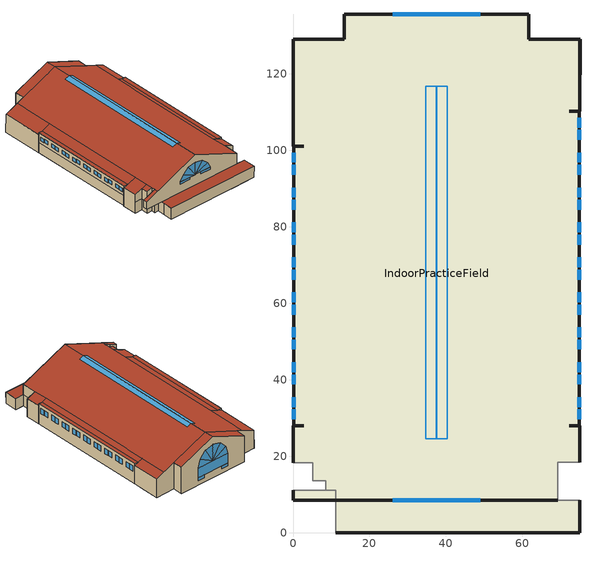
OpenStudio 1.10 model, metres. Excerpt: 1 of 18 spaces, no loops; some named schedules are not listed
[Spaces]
IndoorPracticeField
 floor to Field Level SW Storage: 5.12,8.53 0,8.53 0,9.66 5.12,9.66 z1.61
 floor to Field Level Restroom: 11.18,8.53 8.62,8.53 8.62,11.13 11.18,11.13 z1.61
 floor to Field Level SW Stair: 5.12,9.66 0,9.66 0,11.13 5.12,11.13 z1.61
 floor to Field Level SW Elevator: 8.62,9.66 5.12,9.66 5.12,11.13 8.62,11.13 z1.61
 floor to Field Level Mechanical: 8.62,8.53 5.12,8.53 5.12,9.66 8.62,9.66 z1.61
 floor to Parking Level 1B IDF 1B05 (CU_IPF Proposed Exposed Floor): 74.85,107.49 69.85,107.49 69.85,110.27 74.85,110.27 z-6.01
 floor to Parking Level 1B Electrical (CU_IPF Proposed Exposed Floor): 75.08,115.6 69.85,115.6 69.85,118.85 75.08,118.85 z-6.01
 floor to Parking Level 1B IDF 1B06 (CU_IPF Proposed Exposed Floor): 60.09,0 53.8,0 53.8,4.49 60.09,4.49 z-6.01
 floor to Parking Level 1B ParkingLot (CU_IPF Proposed Exposed Floor): 75.08,0 60.09,0 60.09,8.53 75.08,8.53 z-6.01; 75.08,110.27 69.85,110.27 69.85,115.6 75.08,115.6 z-6.01; 75.08,129.09 75.08,118.85 69.85,118.85 69.85,129.09 z-6.01; 75.08,18.43 69.3,18.43 69.3,8.53 60.09,8.53 60.09,4.49 53.8,4.49 53.8,0 11.18,0 11.18,11.13 8.62,11.13 8.62,13.56 5.12,13.56 5.12,18.31 0,18.31 0,27.97 0.23,27.97 0.23,101.12 0,101.12 0,129.09 13.36,129.09 13.36,135.61 61.72,135.61 61.72,129.09 69.85,129.09 69.85,107.49 74.85,107.49 74.85,27.97 75.08,27.97 z-6.01
 wall outside: 13.36,135.61 13.36,129.09 / 61.72,129.09 61.72,135.61 z-6.01:12.13; 0,129.09 0,101.12 / 75.08,18.43 75.08,27.97 / 75.08,110.27 75.08,129.09 / 0,27.97 0,18.31 z-6.01:6.53; 0.23,101.12 0.23,27.97 z0.95:7.71; 11.18,0 75.08,0 75.08,8.53 z-6.01:1.61; 74.85,27.97 74.85,110.27 z-6.01:7.71; 0,11.13 0,8.53 z1.61:6.53; 13.36,129.09,12.13 13.36,129.09,-6.01 0,129.09,-6.01 0,129.09,6.53; 37.54,135.61,22.28 61.72,135.61,12.13 61.72,135.61,-6.01 13.36,135.61,-6.01 13.36,135.61,12.13; 2.81,27.97,7.71 0.23,27.97,7.71 0.23,27.97,6.62; 2.81,101.12,7.71 0.23,101.12,6.62 0.23,101.12,7.71; 0.23,101.12,6.62 0,101.12,6.53 0,101.12,-6.01 0.23,101.12,-6.01; 0.23,27.97,6.62 0.23,27.97,-6.01 0,27.97,-6.01 0,27.97,6.53; 74.85,27.97,6.62 75.08,27.97,6.53 75.08,27.97,-6.01 74.85,27.97,-6.01; 72.27,27.97,7.71 74.85,27.97,6.62 74.85,27.97,7.71; 37.54,8.53,22.28 0,8.53,6.53 0,8.53,1.61 69.3,8.53,1.61 69.3,8.53,8.96; 61.72,129.09,12.13 75.08,129.09,6.53 75.08,129.09,-6.01 61.72,129.09,-6.01; 74.85,110.27,7.71 74.85,110.27,6.62 72.27,110.27,7.71; 74.85,110.27,6.62 74.85,110.27,-6.01 75.08,110.27,-6.01 75.08,110.27,6.53
 wall to Field Level SW Stair: 0,18.31 5.12,18.31 5.12,13.56 z-6.01:1.61
 wall to Field Level SW Elevator: 5.12,13.56 8.62,13.56 8.62,11.13 z-6.01:1.61
 wall to Field Level Restroom: 8.62,11.13 11.18,11.13 11.18,5.95 z-6.01:1.61
 wall to Field Level SW Storage: 11.18,5.95 11.18,0 z-6.01:1.61
 wall to Main Entry Level SW Stair: 5.12,18.31 5.12,13.56 z1.61:8.67; 5.12,18.31,8.67 0,18.31,6.53 0,18.31,1.61 5.12,18.31,1.61; 5.12,11.13,8.67 5.12,11.13,1.61 0,11.13,1.61 0,11.13,6.53
 wall to Main Entry Level SW Elevator: 8.62,13.56 8.62,11.13 z1.61:10.15; 8.62,13.56,10.15 5.12,13.56,8.67 5.12,13.56,1.61 8.62,13.56,1.61; 8.62,11.13,10.15 8.62,11.13,1.61 5.12,11.13,1.61 5.12,11.13,8.67
 wall to Field Level SE Stair: 75.08,8.53 69.3,8.53 69.3,18.43 75.08,18.43 z-6.01:1.61
 wall to Main Entry Level SE Stair: 69.3,8.53 69.3,18.43 z1.61:8.96; 69.3,18.43,8.96 69.3,18.43,1.61 75.08,18.43,1.61 75.08,18.43,6.53
 wall adiabatic (Interior Wall): 0.23,101.12 0.23,27.97 z-6.01:0.95
 window (CU_IPF Proposed Clear Glazing): 0.23,62.87 0.23,60.28 / 0.23,81.16 0.23,78.57 / 0.23,68.81 0.23,66.22 / 0.23,72.01 0.23,69.42 / 0.23,77.96 0.23,75.37 / 0.23,59.67 0.23,57.08 z3.06:5.5; 74.85,57.08 74.85,59.67 / 74.85,60.28 74.85,62.87 / 74.85,66.22 74.85,68.81 / 74.85,69.42 74.85,72.01 / 74.85,75.37 74.85,77.96 / 74.85,78.57 74.85,81.16 z1.84:5.5
 window (CU_IPF Proposed Kalwal Glazing): 0.23,35.44 0.23,32.85 / 0.23,50.52 0.23,47.93 / 0.23,99.44 0.23,96.85 / 0.23,41.38 0.23,38.79 / 0.23,44.58 0.23,41.99 / 0.23,96.24 0.23,93.65 / 0.23,32.24 0.23,29.65 / 0.23,53.72 0.23,51.13 / 0.23,87.1 0.23,84.51 / 0.23,90.3 0.23,87.71 z3.06:5.5; 74.85,29.65 74.85,32.24 / 74.85,32.85 74.85,35.44 / 74.85,38.79 74.85,41.38 / 74.85,41.99 74.85,44.58 / 74.85,47.93 74.85,50.52 / 74.85,51.13 74.85,53.72 / 74.85,84.51 74.85,87.1 / 74.85,87.71 74.85,90.3 / 74.85,93.65 74.85,96.24 / 74.85,96.85 74.85,99.44 / 74.85,102.8 74.85,105.39 / 74.85,106 74.85,108.59 z1.84:5.5; 48.97,135.61 26.11,135.61 z-0.96:5.72; 30.78,135.61 26.11,135.61 / 48.97,135.61 44.3,135.61 z-2.79:-0.98; 26.11,8.53 33.25,8.53 / 41.83,8.53 48.97,8.53 z7.19:8.59; 32.19,8.53,15.93 28.09,8.53,12.32 37.5,8.53,8.62; 37.55,8.53,17.25 37.55,8.53,8.62 42.87,8.53,15.94; 47.01,8.53,12.3 37.65,8.53,8.62 48.97,8.53,8.62; 28.07,8.53,12.3 26.11,8.53,8.62 37.43,8.53,8.62; 42.89,8.53,15.93 37.59,8.53,8.62 47,8.53,12.32; 37.53,8.53,17.25 32.21,8.53,15.94 37.53,8.53,8.62
 window (CU_IPF Proposed Clear Glazing Dark Tint): 27.69,135.61,11.37 37.45,135.61,5.75 26.11,135.61,5.75; 47.4,135.61,11.37 48.97,135.61,5.75 37.63,135.61,5.75; 31.85,135.61,15.5 37.5,135.61,5.75 27.69,135.61,11.4; 43.23,135.61,15.5 47.39,135.61,11.4 37.58,135.61,5.75; 37.53,135.61,17.02 37.53,135.61,5.75 31.87,135.61,15.52; 37.55,135.61,17.02 43.21,135.61,15.52 37.55,135.61,5.75
 roof outside: 72.27,27.97 74.85,27.97 74.85,110.27 72.27,110.27 z7.71; 0.23,27.97 2.81,27.97 2.81,101.12 0.23,101.12 z7.71; 11.18,0 75.08,0 75.08,8.53 11.18,8.53 z1.61; 69.3,18.43,8.96 75.08,18.43,6.53 75.08,27.97,6.53 69.3,27.97,8.96; 37.54,129.09,22.28 37.54,135.61,22.28 13.36,135.61,12.13 13.36,129.09,12.13; 8.62,27.97,10.15 8.62,101.12,10.15 2.81,101.12,7.71 2.81,27.97,7.71; 8.62,11.13,10.15 0,11.13,6.53 0,8.53,6.53 8.62,8.53,10.15; 37.54,8.53,22.28 69.3,8.53,8.96 69.3,129.09,8.96 37.54,129.09,22.28; 69.3,110.27,8.96 69.3,27.97,8.96 72.27,27.97,7.71 72.27,110.27,7.71; 69.3,129.09,8.96 69.3,110.27,8.96 75.08,110.27,6.53 75.08,129.09,6.53; 8.62,101.12,10.15 8.62,129.09,10.15 0,129.09,6.53 0,101.12,6.53; 37.54,129.09,22.28 61.72,129.09,12.13 61.72,135.61,12.13 37.54,135.61,22.28; 37.54,129.09,22.28 8.62,129.09,10.15 8.62,8.53,10.15 37.54,8.53,22.28; 8.62,18.31,10.15 8.62,27.97,10.15 0,27.97,6.53 0,18.31,6.53; 8.62,18.31,10.15 5.12,18.31,8.67 5.12,13.56,8.67 8.62,13.56,10.15
 skylight (CU_IPF Proposed Kalwal Skylight): 37.52,24.54,22.27 37.52,116.74,22.27 34.71,116.74,21.09 34.71,24.54,21.09; 37.56,116.74,22.27 37.56,24.54,22.27 40.38,24.54,21.09 40.38,116.74,21.09
[Building]
Building 1: Default Construction Set=90.1-2007 - CZ5
[ClimateZones]
Climate Zone Institution Name 1=ASHRAE; Climate Zone Document Name 1=ANSI/ASHRAE Standard 169; Climate Zone Document Year 1=2006; Climate Zone Value 1=5B; Climate Zone Institution Name 2=CEC; Climate Zone Document Name 2=California Climate Zone Descriptions; Climate Zone Document Year 2=1995
[Site]
Broomfield Jeffco  Boulder   S: Latitude {deg}=40.13; Longitude {deg}=-105.24; Time Zone {hr}=-7; Elevation {m}=1689
[SizingPeriod:DesignDay] Barometric Pressure {Pa}=83011; Sky Clearness=0; Rain Indicator=0; Snow Indicator=0; Day of Month=21; Daylight Saving Time Indicator=0; Dry-Bulb Temperature Range Modifier Type=DefaultMultipliers
Name | Maximum Dry-Bulb Temperature {C} | Daily Dry-Bulb Temperature Range {deltaC} | Humidity Indicating Conditions at Maximum Dry-Bulb {BasedOnField A3} | Wind Speed {m/s} | Wind Direction {deg} | Month | Day Type | Humidity Indicating Type | Solar Model Indicator | ASHRAE Taub | ASHRAE Taud
Denver Intl Ap Ann Htg 99.6% Condns DB | -17.4 | 0 | -17.4 | 3.3 | 160 | 12 | WinterDesignDay | Wetbulb | ASHRAEClearSky
Denver Intl Ap Ann Clg .4% Condns WB=>MDB | 27.3 | 15.2 | 18.3 | 4.2 | 80 | 7 | SummerDesignDay | Wetbulb | ASHRAETau | 0.424 | 2.012
Denver Intl Ap Ann Hum_n 99.6% Condns DP=>MCDB | -11.7 | 0 | -21.5 | 3.3 | 160 | 12 | WinterDesignDay | Dewpoint | ASHRAEClearSky
Denver Intl Ap Ann Htg Wind 99.6% Condns WS=>MCDB | 1.8 | 0 | 1.8 | 14.1 | 160 | 12 | WinterDesignDay | Wetbulb | ASHRAEClearSky
[DefaultConstructionSet]
90.1-2007 - CZ5: Default Exterior Surface Constructions=Default Surface Constructions 19; Default Interior Surface Constructions=Default Surface Constructions 20; Default Ground Contact Surface Constructions=Default Surface Constructions 21; Default Exterior SubSurface Constructions=Default Sub Surface Constructions 13; Default Interior SubSurface Constructions=Default Sub Surface Constructions 14; Interior Partition Construction=Interior Partition
[DefaultSurfaceConstructions]
Name | Floor Construction | Wall Construction | Roof Ceiling Construction
Default Surface Constructions 19 | CU_IPF Proposed Exposed Floor | CU_IPF Proposed Exterior Wall | CU_IPF Proposed Roof
Default Surface Constructions 20 | Interior Floor | Interior Wall | Interior Ceiling
Default Surface Constructions 21 | ExtSlabCarpet 4in ClimateZone 1-8 | ExtSlabCarpet 4in ClimateZone 1-8 | ExtSlabCarpet 4in ClimateZone 1-8
[DefaultSubSurfaceConstructions]
Name | Fixed Window Construction | Operable Window Construction | Door Construction | Skylight Construction
Default Sub Surface Constructions 13 | ASHRAE 90.1-2007 ExtWindow Metal ClimateZone 4-6 | ASHRAE 90.1-2007 ExtWindow Metal Copy ClimateZone 4-6 | Exterior Door | 90.1-2004 Nonres 5B Skylight without Curb
Default Sub Surface Constructions 14 | Interior Window | Interior Window | Interior Door
[Material]
Name | Roughness | Thickness {m} | Conductivity {W/m-K} | Density {kg/m3} | Specific Heat {J/kg-K} | Thermal Absorptance | Solar Absorptance | Visible Absorptance
Clay Roof Tile - Lightweight Concrete - 1 in. - 80 lb/ft3 | MediumRough | 0.0254 | 0.53 | 1281.48 | 840
Sandstone - 3 in. - 120 lb/ft3 | MediumRough | 0.0762 | 1.9 | 1922.22 | 790
Wood Sheathing - 0.5 in. - 35 lb/ft3 | MediumRough | 0.0127 | 0.51974 | 560.646 | 1632.852 | 0.9
Metal Decking | MediumSmooth | 0.001524 | 45.006 | 7680 | 418.4 | 0.9 | 0.7 | 0.3
M11 100mm lightweight concrete | MediumRough | 0.1016 | 0.53 | 1280 | 840 | 0.9 | 0.5 | 0.5
F16 Acoustic tile | MediumSmooth | 0.0191 | 0.06 | 368 | 590 | 0.9 | 0.3 | 0.3
G05 25mm wood | MediumSmooth | 0.0254 | 0.15 | 608 | 1630 | 0.9 | 0.5 | 0.5
G01a 19mm gypsum board | MediumSmooth | 0.019 | 0.16 | 800 | 1090 | 0.9 | 0.4 | 0.4
MAT-CC05 4 HW CONCRETE | Rough | 0.1016 | 1.311 | 2240 | 836.8 | 0.9 | 0.85 | 0.85
F08 Metal surface | Smooth | 0.0008 | 45.28 | 7824 | 500 | 0.9 | 0.7 | 0.7
I01 25mm insulation board | MediumRough | 0.0254 | 0.03 | 43 | 1210 | 0.9 | 0.6 | 0.6
19IN CONCRETE HW | Rough | 0.4826 | 1.311 | 2240 | 836.8 | 0.9 | 0.7 | 0.7
MAT-CC05 3.5 HW CONCRETE | Rough | 0.0889 | 1.311 | 2240 | 836.8 | 0.9 | 0.85 | 0.85
MAT-CC05 3.69 HW CONCRETE | Rough | 0.093726 | 1.311 | 2240 | 836.8 | 0.9 | 0.85 | 0.85
[Construction]
ASHRAE 90.1-2007 ExtWindow Metal ClimateZone 4-6; ASHRAE 90.1-2007 ExtWindow Metal Copy ClimateZone 4-6: Fixed Window 3.12/0.40/0.31
90.1-2004 Nonres 5B Skylight without Curb: Theoretical Glass [146]
Interior Ceiling: M11 100mm lightweight concrete, F05 Ceiling air space resistance, F16 Acoustic tile
Interior Door; Interior Partition: G05 25mm wood
Interior Floor: F16 Acoustic tile, F05 Ceiling air space resistance, M11 100mm lightweight concrete
Interior Wall: G01a 19mm gypsum board, F04 Wall air space resistance, G01a 19mm gypsum board
ExtSlabCarpet 4in ClimateZone 1-8: MAT-CC05 4 HW CONCRETE, CP02 CARPET PAD
Exterior Door: F08 Metal surface, I01 25mm insulation board
Interior Window: Clear 3mm
CU_IPF Proposed Exterior Wall: Sandstone - 3 in. - 120 lb/ft3, MAT-CC05 3.5 HW CONCRETE, Rigid XPS Insulation - 66% Derated - 2.81 in., MAT-CC05 3.69 HW CONCRETE
CU_IPF Proposed Roof: Clay Roof Tile - Lightweight Concrete - 1 in. - 80 lb/ft3, Wood Sheathing - 0.5 in. - 35 lb/ft3, Rigid Polyisocyanurate Insulation - 5 in., Wood Sheathing - 0.5 in. - 35 lb/ft3, Metal Decking
CU_IPF Proposed Clear Glazing: CU_IPF Proposed Clear Glazing
CU_IPF Proposed Clear Glazing Dark Tint: CU_IPF Proposed Clear Glazing Dark Tint
CU_IPF Proposed Kalwal Glazing; CU_IPF Proposed Kalwal Skylight: CU_IPF Proposed Kalwal Glazing
CU_IPF Proposed Exposed Floor: Under Slab Spray Foam R-10, 19IN CONCRETE HW, 1/2IN Drainage Pad, 1 1/2IN Field Turf
[WindowMaterial:SimpleGlazingSystem]
Name | U-Factor {W/m2-K} | Solar Heat Gain Coefficient | Visible Transmittance
Fixed Window 3.12/0.40/0.31 | 3.12304 | 0.4 | 0.31
CU_IPF Proposed Kalwal Glazing | 1.58991 | 0.28 | 0.2
CU_IPF Proposed Clear Glazing | 2.38487 | 0.27 | 0.65
CU_IPF Proposed Clear Glazing Dark Tint | 2.38487 | 0.27 | 0.4
[Material:AirGap]
Name | Thermal Resistance {m2-K/W}
Rigid Polyisocyanurate Insulation - 5 in. | 5.28331
F05 Ceiling air space resistance | 0.18
F04 Wall air space resistance | 0.15
Rigid XPS Insulation - 66% Derated - 2.81 in. | 1.08308
[WindowMaterial:Glazing] Optical Data Type=SpectralAverage; Thickness {m}=0.003; Infrared Transmittance at Normal Incidence=0
Name | Solar Transmittance at Normal Incidence | Front Side Solar Reflectance at Normal Incidence | Back Side Solar Reflectance at Normal Incidence | Visible Transmittance at Normal Incidence | Front Side Visible Reflectance at Normal Incidence | Back Side Visible Reflectance at Normal Incidence | Front Side Infrared Hemispherical Emissivity | Back Side Infrared Hemispherical Emissivity | Conductivity {W/m-K} | Dirt Correction Factor for Solar and Visible Transmittance | Solar Diffusing
Theoretical Glass [146] | 0.481761 | 0.468239 | 0.468239 | 0.621562 | 0.328438 | 0.328438 | 0.9 | 0.9 | 0.03026
Clear 3mm | 0.837 | 0.075 | 0 | 0.898 | 0.081 | 0 | 0.84 | 0.84 | 0.9 | 1 | No
[Material:NoMass] Thermal Absorptance=0.9
Name | Roughness | Thermal Resistance {m2-K/W} | Solar Absorptance | Visible Absorptance
CP02 CARPET PAD | Smooth | 0.1 | 0.8 | 0.8
1/2IN Drainage Pad | Smooth | 0.264165 | 0.8 | 0.8
1 1/2IN Field Turf | Rough | 0.0880551 | 0.8 | 0.8
Under Slab Spray Foam R-10 | MediumRough | 1.7611 | 0.7 | 0.7
[ThermostatSetpoint:DualSetpoint]
IndoorPracticeField Thermostat: Heating Setpoint Temperature Schedule=CU_IPF Heating Setpoint Schedule; Cooling Setpoint Temperature Schedule=CU_IPF Cooling Setpoint Schedule
[Space] Building Story=IPF Above Ground; Thermal Zone=IndoorPracticeField
Name | Space Type
IndoorPracticeField | 90.1-2007 - CU_IPF - IndoorPracticeField - AHU-1-02-03
Main Entry Level SW Stair; Field Level SW Stair; Field Level SE Stair; Main Entry Level SE Stair | 90.1-2007 - CU_IPF - Stair - AHU-1-02-03
Field Level Restroom | 90.1-2007 - CU_IPF - Restroom - AHU-1-02-03
Field Level Mechanical | 90.1-2007 - CU_IPF - MechRoom - AHU-1-02-03
Field Level SW Storage | 90.1-2007 - CU_IPF - Storage - AHU-1-02-03
[ThermalZone]
IndoorPracticeField: Thermostat=IndoorPracticeField Thermostat; Use Ideal Air Loads=No
[BuildingStory]
IPF Above Ground
[ElectricEquipment:Definition]
Name | Design Level Calculation Method | Watts per Space Floor Area {W/m2} | Watts per Person {W/person} | Fraction Latent | Fraction Radiant | Fraction Lost | Design Level {W}
90.1-2007 - Noresco - MechRoom Electric Equipment Definition | Watts/Area | 0
90.1-2007 - Noresco - Restroom Electric Equipment Definition | Watts/Area | 0 | 0
90.1-2007 - CU - IndoorPracticeField Electric Equipment Definition | Watts/Area | 1.61459 | 0 | 0 | 0 | 0
CU_IPF Practice Field Film Process Lighting Load Definition | EquipmentLevel |  |  | 0 | 0 | 0 | 57084
CU_IPF Destratification Fan Electric Load Definition | EquipmentLevel |  |  | 0 | 0 | 0 | 9600
[People:Definition] Number of People Calculation Method=People/Area; Fraction Radiant=0.3
Name | People per Space Floor Area {person/m2}
90.1-2007 - Office - Restroom People Definition | 0.107639
90.1-2007 - CU - IndoorPracticeField People Definition | 0.0215278
[DefaultScheduleSet] People Activity Level Schedule=CU_IPF Activity Schedule; Infiltration Schedule=CU_IPF Infiltration Schedule
Name | Number of People Schedule | Lighting Schedule | Electric Equipment Schedule | Gas Equipment Schedule
90.1-2007 - CU_IPF - MechRoom Schedule Set | CU_IPF MechRoom Occupancy Schedule | CU_IPF MechRoom Lighting Schedule | CU_IPF MechRoom Equipment Schedule | CU_IPF MechRoom Equipment Schedule
90.1-2007 - CU_IPF - Stair Schedule Set | CU_IPF Stair Occupancy Schedule | CU_IPF Stair Lighting Schedule | CU_IPF Stair Equipment Schedule | CU_IPF Stair Equipment Schedule
90.1-2007 - CU_IPF - Restroom Schedule Set; 90.1-2007 - CU_IPF - Storage Schedule Set; 90.1-2007 - CU_IPF - IndoorPracticeField Schedule Set | CU_IPF Occupancy Schedule | CU_IPF Lighting Schedule | CU_IPF Equipment Schedule | CU_IPF Equipment Schedule
[SpaceType]
Name | Default Schedule Set | Design Specification Outdoor Air Object | Standards Building Type | Standards Space Type
90.1-2007 - CU_IPF - IndoorPracticeField - AHU-1-02-03 | 90.1-2007 - CU_IPF - IndoorPracticeField Schedule Set | 189.1-2009 - CU -IndoorPracticeFacility Ventilation - AHU-1-02-03 | PrimarySchool | Gym
90.1-2007 - CU_IPF - Stair - AHU-1-02-03 | 90.1-2007 - CU_IPF - Stair Schedule Set | 90.1-2007 - Office - Stair Ventilation - AHU-1-02-03 | Office | Stair
90.1-2007 - CU_IPF - Restroom - AHU-1-02-03 | 90.1-2007 - CU_IPF - Restroom Schedule Set | 90.1-2007 - Office - Restroom Ventilation - AHU-1-02-03 | Office | Restroom
90.1-2007 - CU_IPF - MechRoom - AHU-1-02-03 | 90.1-2007 - CU_IPF - MechRoom Schedule Set | 90.1-2007 - Office - Elec/MechRoom Ventilation - AHU-1-02-03 | Office | Elec/MechRoom
90.1-2007 - CU_IPF - Storage - AHU-1-02-03 | 90.1-2007 - CU_IPF - Storage Schedule Set | 90.1-2007 - Office - Storage Ventilation - AHU-1-02-03 | Office | Storage
[People]
Name | People Definition | Space or SpaceType
90.1-2007 - CU - IndoorPracticeField People 2 | 90.1-2007 - CU - IndoorPracticeField People Definition | 90.1-2007 - CU_IPF - IndoorPracticeField - AHU-1-02-03
90.1-2007 - Office - Restroom People 2 | 90.1-2007 - Office - Restroom People Definition | 90.1-2007 - CU_IPF - Restroom - AHU-1-02-03
[Lights]
Name | Lights Definition | Space or SpaceType | Schedule
90.1-2007 - CU - IndoorPracticeField Lights 2 | 90.1-2007 - CU - IndoorPracticeField Lights Definition - Proposed | 90.1-2007 - CU_IPF - IndoorPracticeField - AHU-1-02-03 | Proposed Lighting Schedule
90.1-2007 - Office - Stair Lights 3 | 90.1-2007 - Office - Stair Lights Definition - Proposed | 90.1-2007 - CU_IPF - Stair - AHU-1-02-03
90.1-2007 - Office - Restroom Lights 2 | 90.1-2007 - CU_IPF - Restroom - AHU-1-02-03 AppG ALC Lights Definition | 90.1-2007 - CU_IPF - Restroom - AHU-1-02-03 | Proposed Lighting Schedule
90.1-2007 - Office - Elec/MechRoom Lights 4 | 90.1-2007 - Office - Elec/MechRoom Lights Definition - MechRoom Proposed | 90.1-2007 - CU_IPF - MechRoom - AHU-1-02-03
90.1-2007 - Office - Storage Lights 2 | 90.1-2007 - CU_IPF - Storage - AHU-1-02-03 AppG ALC Lights Definition | 90.1-2007 - CU_IPF - Storage - AHU-1-02-03 | Proposed Lighting Schedule
[ElectricEquipment]
Name | Electric Equipment Definition | Space or SpaceType | Schedule
90.1-2007 - CU - IndoorPracticeField Electric Equipment 2 | 90.1-2007 - CU - IndoorPracticeField Electric Equipment Definition | 90.1-2007 - CU_IPF - IndoorPracticeField - AHU-1-02-03
90.1-2007 - Office - Restroom Electric Equipment 2 | 90.1-2007 - Noresco - Restroom Electric Equipment Definition | 90.1-2007 - CU_IPF - Restroom - AHU-1-02-03
90.1-2007 - Office - Elec/MechRoom Electric Equipment 4 | 90.1-2007 - Noresco - MechRoom Electric Equipment Definition | 90.1-2007 - CU_IPF - MechRoom - AHU-1-02-03
CU_IPF Practice Field Film Process Lighting Load | CU_IPF Practice Field Film Process Lighting Load Definition | IndoorPracticeField | Process Lighting Schedule
CU_IPF Destratification Fan Electric Load | CU_IPF Destratification Fan Electric Load Definition | IndoorPracticeField | CU_IPF HVAC Schedule
[SpaceInfiltration:DesignFlowRate] Design Flow Rate Calculation Method=Flow/ExteriorArea; Flow per Exterior Surface Area {m3/s-m2}=0.000226568
Name | Space or SpaceType
90.1-2007 - CU - IndoorPracticeField Infiltration 2 | 90.1-2007 - CU_IPF - IndoorPracticeField - AHU-1-02-03
90.1-2007 - Office - Stair Infiltration 3 | 90.1-2007 - CU_IPF - Stair - AHU-1-02-03
90.1-2007 - Office - Restroom Infiltration 2 | 90.1-2007 - CU_IPF - Restroom - AHU-1-02-03
90.1-2007 - Office - MechRoom Infiltration 2 | 90.1-2007 - CU_IPF - MechRoom - AHU-1-02-03
90.1-2007 - Office - Storage Infiltration 2 | 90.1-2007 - CU_IPF - Storage - AHU-1-02-03
[DesignSpecification:OutdoorAir] Outdoor Air Method=Sum
Name | Outdoor Air Flow per Person {m3/s-person} | Outdoor Air Flow per Floor Area {m3/s-m2}
189.1-2009 - CU -IndoorPracticeFacility Ventilation - AHU-1-02-03 | 0 | 0.000858097
90.1-2007 - Office - Stair Ventilation - AHU-1-02-03; 90.1-2007 - Office - Restroom Ventilation - AHU-1-02-03 |  | 0.000171619
90.1-2007 - Office - Elec/MechRoom Ventilation - AHU-1-02-03; 90.1-2007 - Office - Storage Ventilation - AHU-1-02-03 |  | 0.000343239
[Exterior:Lights:Definition]
CU_IPF Exterior Lights Definition: Design Level {W}=1850
[Exterior:Lights]
CU_IPF Exterior Lights: Exterior Lights Definition=CU_IPF Exterior Lights Definition; Schedule=Exterior Lights 1 Always On Schedule; Control Option=AstronomicalClock
[Lights:Definition] Design Level Calculation Method=Watts/Area
Name | Watts per Space Floor Area {W/m2}
90.1-2007 - Office - Elec/MechRoom Lights Definition - MechRoom Proposed | 3.44445
90.1-2007 - Office - Stair Lights Definition - Proposed | 4.09029
90.1-2007 - CU - IndoorPracticeField Lights Definition - Proposed | 8.93405
90.1-2007 - CU_IPF - Restroom - AHU-1-02-03 AppG ALC Lights Definition | 6.68439
90.1-2007 - CU_IPF - Storage - AHU-1-02-03 AppG ALC Lights Definition | 5.23126
[OtherEquipment:Definition]
IndoorPracticeField AHU Winter Design Day Load Definition: Design Level Calculation Method=EquipmentLevel; Design Level {W}=-141584
[OtherEquipment]
IndoorPracticeField AHU Winter Design Day Load: Other Equipment Definition=IndoorPracticeField AHU Winter Design Day Load Definition; Space or SpaceType=IndoorPracticeField; Schedule=CU_IPF IndoorPracticeField AHU Winter Design Day Load Schedule
[Schedule:Ruleset]
Name | Default Day Schedule | Summer Design Day Schedule | Winter Design Day Schedule
CU_IPF HVAC Schedule | CU_IPF HVAC Schedule Weekdays | CU_IPF HVAC Schedule Summer Design Day | CU_IPF HVAC Schedule Winter Design Day
Process Lighting Schedule | Process Lighting Schedule Weekdays | Process Lighting Schedule Summer Design Day | Process Lighting Schedule Winter Design Day
[Schedule:Constant]
Exterior Lights 1 Always On Schedule: Value=1
